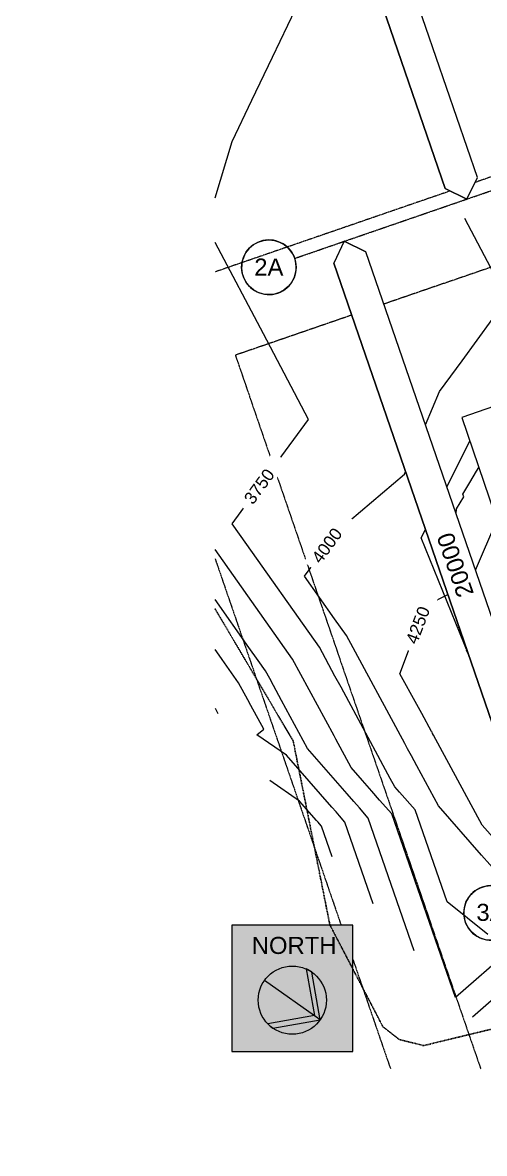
# Model space of a CAD drawing. Header units: millimetres. Extents: x -2612262 to -2065320, y 3717813 to 4283368.
# Drawn here: x -2481670 to -2468138, y 3942975 to 3976092 of the extents above; entities that cross this region are included whole.
import ezdxf

# ---------------------------------------------------------------- set-up
doc = ezdxf.new("R2010")
doc.units = ezdxf.units.MM
for name, pattern in [('Aligning Line', [3.2004, 1.6002, -1.6002]), ('BOUNDARY Tighter', [8, 4, -2, 0, -2]), ('Dash Medium', [7.5, 4.5, -3]), ('Dash Tight', [1.2, 0.6, -0.6]), ('Grid Line', [21, 12, -3, 3, -3])]:
    doc.linetypes.add(name, pattern=pattern)
for name, color, linetype, lineweight in [('A-ANNO-NOTE', 131, 'Continuous', 5), ('A-DETL', 90, 'Continuous', 18), ('A-DETL-GENF', 92, 'Continuous', 5), ('A-DETL-THIN', 151, 'Continuous', 5), ('A-FLOR', 192, 'Continuous', 5), ('C-TOPO', 7, 'Continuous', 5), ('C-TOPO-LABL', 7, 'Continuous', 5), ('C-TOPO-MAJR', 7, 'Continuous', 20), ('C-TOPO-MINR', 7, 'Continuous', 5), ('G-ANNO-REFR', 1, 'Aligning Line', 5), ('G-ANNO-TEXT', 231, 'Continuous', 5), ('S-GRID', 1, 'Continuous', 5), ('S-GRID-IDEN', 1, 'Continuous', 5)]:
    doc.layers.add(name, color=color, linetype=linetype, lineweight=lineweight)
doc.styles.add('Arial', font='arial.ttf', dxfattribs={"height": 500})
doc.styles.add('Arial_1', font='arial.ttf', dxfattribs={"height": 360})
picture_1 = doc.add_image_def('image1.jpg', size_in_pixel=(6528, 5638))

# ---------------------------------------------------------------- blocks, each defined once
blk = doc.blocks.new('Dimension - Grids _2D_ - 1-200-639481-GA - Part A')
at = {"layer": 'A-DETL-GENF'}
for p, q in [((-9323, 500), (-9823, 0)), ((-9823, 0), (-9323, 500)), ((9677, 500), (-9323, 500)), ((-9323, 500), (9677, 500)), ((10177, 0), (9677, 500)), ((10177, 0), (9677, 500)), ((-9823, 0), (-9323, -500)), ((-9823, 0), (-9323, -500)), ((9677, -500), (10177, 0)), ((10177, 0), (9677, -500)), ((-9323, -500), (9677, -500)), ((-9323, -500), (9677, -500))]:
    blk.add_line(p, q, dxfattribs=at)
blk = doc.blocks.new('Grid - A1-203820-GA - Part A')
at = {"layer": 'S-GRID-IDEN'}
blk.add_circle((0, 0), 4, dxfattribs=at)
for start, end in [(360, 180), (180, 360)]:
    blk.add_arc((0, 0), 4, start, end, dxfattribs=at)

msp = doc.modelspace()

# ---------------------------------------------------------------- hatches: boundary and pattern name
at = {"layer": 'A-DETL-GENF'}
h = msp.add_hatch(color=7, dxfattribs=at)
h.paths.add_polyline_path([(-2473325, 3945962.7), (-2471991.8, 3945962.7), (-2471991.8, 3949662.7), (-2475541.8, 3949662.7), (-2475541.8, 3945962.7), (-2474340.6, 3945962.7)])
h.paths.add_polyline_path([(-2474340.6, 3946645), (-2474417.5, 3946704.6), (-2474488.2, 3946771.4), (-2473120.9, 3947011.7), (-2473362.7, 3948378.8), (-2473275.7, 3948335.2), (-2473193.5, 3948283.3), (-2472947.1, 3946890), (-2474001.7, 3946704.6)])
msp.add_hatch(color=7, dxfattribs=at).paths.add_polyline_path([(-2474340.6, 3946645), (-2472947.1, 3946890), (-2473193.5, 3948283.3), (-2473275.7, 3948335.2), (-2473362.7, 3948378.8), (-2473120.9, 3947011.7), (-2474488.2, 3946771.4), (-2474417.5, 3946704.6)])

# ---------------------------------------------------------------- linework, layer by layer
at = {"layer": 'A-DETL', "linetype": 'Dash Tight', "lineweight": 5}
for p, q in [((-2456590.1, 3975477.7), (-2468414.7, 3971410)), ((-2469137.2, 3971161.5), (-2476028.6, 3968790.8)), ((-2476028.6, 3960387.6), (-2472339.3, 3949662.7)), ((-2471991.8, 3948652.6), (-2470890.5, 3945451.2))]:
    msp.add_line(p, q, dxfattribs=at)
at = {"layer": 'A-DETL', "linetype": 'Dash Medium'}
for p, q in [((-2458140.9, 3972300.4), (-2471082.4, 3967848.5)), ((-2472028, 3967523.2), (-2475436.2, 3966350.8)), ((-2475436.2, 3966350.8), (-2468246.7, 3945451.2))]:
    msp.add_line(p, q, dxfattribs=at)
at = {"layer": 'A-DETL', "linetype": 'BOUNDARY Tighter', "lineweight": 25}
for p, q in [((-2476028.6, 3958920.6), (-2473741.5, 3955053.7)), ((-2473741.5, 3955053.7), (-2472666, 3949665.6)), ((-2472666, 3949665.6), (-2471110.8, 3946683.1)), ((-2469919.3, 3946129), (-2459651.4, 3948628.9)), ((-2471110.8, 3946683.1), (-2470634.6, 3946311)), ((-2470634.6, 3946311), (-2469919.3, 3946129))]:
    msp.add_line(p, q, dxfattribs=at)
at = {"layer": 'A-DETL'}
for p, q in [((-2475541.8, 3949662.7), (-2475541.8, 3945962.7)), ((-2471991.8, 3949662.7), (-2475541.8, 3949662.7)), ((-2471991.8, 3945962.7), (-2471991.8, 3949662.7)), ((-2475541.8, 3945962.7), (-2471991.8, 3945962.7))]:
    msp.add_line(p, q, dxfattribs=at)
at = {"layer": 'A-DETL', "lineweight": 5}
msp.add_line((-2472947.1, 3946890), (-2474586.5, 3948035.5), dxfattribs=at)
msp.add_circle((-2473766.8, 3947462.7), 1000, dxfattribs=at)
at = {"layer": 'A-DETL-THIN'}
for p, q in [((-2473362.7, 3948378.8), (-2473120.9, 3947011.7)), ((-2472947.1, 3946890), (-2473193.5, 3948283.3)), ((-2473120.9, 3947011.7), (-2474488.2, 3946771.4)), ((-2474340.6, 3946645), (-2472947.1, 3946890))]:
    msp.add_line(p, q, dxfattribs=at)
for start, end in [(55, 66.14837), (223.85163, 235)]:
    msp.add_arc((-2473767, 3947464.2), 1000, start, end, dxfattribs=at)
at = {"layer": 'A-FLOR'}
for p, q in [((-2460288.9, 3967458.3), (-2468803.5, 3964529.3)), ((-2468803.5, 3964529.3), (-2467836.6, 3961689.4))]:
    msp.add_line(p, q, dxfattribs=at)
at = {"layer": 'C-TOPO'}
for p, q in [((-2469239.8, 3962497.2), (-2468567.5, 3963836.3)), ((-2469988.9, 3961005), (-2469867.1, 3961247.6)), ((-2468599, 3957564.9), (-2469988.9, 3961005)), ((-2468599, 3957564.9), (-2468658.4, 3957711.9))]:
    msp.add_line(p, q, dxfattribs=at)
at = {"layer": 'C-TOPO-MAJR', "color": 8, "lineweight": 15}
for p, q in [((-2467467.2, 3968002), (-2468712.2, 3970358.3)), ((-2468791.9, 3966189.8), (-2467467.2, 3968002)), ((-2469452.5, 3965284.8), (-2468791.9, 3966189.8)), ((-2469866.1, 3964316.1), (-2469452.5, 3965284.8)), ((-2472415.2, 3961232), (-2470483.8, 3962869.3)), ((-2470483.8, 3962869.3), (-2470451.6, 3962944.9)), ((-2473407.6, 3959875.3), (-2472415.2, 3961232)), ((-2472530.2, 3958631.6), (-2473407.6, 3959875.3)), ((-2472182, 3958143.8), (-2472530.2, 3958631.6)), ((-2470472, 3954980.6), (-2472182, 3958143.8)), ((-2475980.8, 3957664.4), (-2476028.6, 3957732.3)), ((-2475819.8, 3957438.9), (-2475980.8, 3957664.4)), ((-2475341.4, 3956759.9), (-2475819.8, 3957438.9)), ((-2475069.8, 3956258.7), (-2475341.4, 3956759.9)), ((-2474980.7, 3956090.7), (-2475069.8, 3956258.7)), ((-2476028.6, 3956015.6), (-2476006.2, 3955974.2)), ((-2476006.2, 3955974.2), (-2475946.7, 3955853.2)), ((-2474601.7, 3955394.8), (-2474980.7, 3956090.7)), ((-2474804.1, 3955237.1), (-2474601.7, 3955394.8)), ((-2473936.7, 3954634.1), (-2474804.1, 3955237.1)), ((-2470387.1, 3954823.8), (-2470472, 3954980.6)), ((-2472606.8, 3953112.7), (-2473936.7, 3954634.1)), ((-2470274.8, 3954614.2), (-2470387.1, 3954823.8)), ((-2470115.3, 3954322.2), (-2470274.8, 3954614.2)), ((-2469481.2, 3953151.9), (-2470115.3, 3954322.2)), ((-2472486.6, 3952973.9), (-2472606.8, 3953112.7)), ((-2472385.1, 3952859.1), (-2472486.6, 3952973.9)), ((-2468222.5, 3951711.1), (-2469481.2, 3953151.9)), ((-2472226.8, 3952678), (-2472385.1, 3952859.1)), ((-2471396.6, 3950287.1), (-2472226.8, 3952678)), ((-2467488.1, 3950887.7), (-2468222.5, 3951711.1))]:
    msp.add_line(p, q, dxfattribs=at)
at = {"layer": 'C-TOPO-MINR', "color": 253}
for p, q in [((-2474347.9, 3975081), (-2473672, 3976485.9)), ((-2474951, 3973824.3), (-2474347.9, 3975081)), ((-2475527.3, 3972613.7), (-2474951, 3973824.3)), ((-2476028.6, 3970961.2), (-2475527.3, 3972613.7)), ((-2474613.1, 3966973.5), (-2476028.6, 3969652.6)), ((-2473294.7, 3964471.8), (-2474613.1, 3966973.5)), ((-2474286.5, 3963116.3), (-2473294.7, 3964471.8)), ((-2475528.4, 3961417.4), (-2474286.5, 3963116.3)), ((-2468568.8, 3962622.8), (-2468370.1, 3962957.3)), ((-2468370.1, 3962957.3), (-2468305.3, 3963066.2)), ((-2468772.2, 3962280.6), (-2468568.8, 3962622.8)), ((-2468954.7, 3961855.4), (-2468744.9, 3962201.4)), ((-2468744.9, 3962201.4), (-2468772.2, 3962280.6)), ((-2468963.2, 3961693.9), (-2468954.7, 3961855.4)), ((-2475309.7, 3961107.3), (-2475528.4, 3961417.4)), ((-2475265.9, 3961045.2), (-2475309.7, 3961107.3)), ((-2472974.4, 3957797.3), (-2475265.9, 3961045.2)), ((-2473763.4, 3957451.5), (-2476028.6, 3960662.3)), ((-2475037.8, 3957793.7), (-2476028.6, 3959198.2)), ((-2469864.8, 3959023.2), (-2469210.5, 3959340.6)), ((-2470620.6, 3957023.3), (-2469864.8, 3959023.2)), ((-2468922.5, 3958365.6), (-2468882.8, 3958381.7)), ((-2468854.4, 3958306.5), (-2468892.5, 3958291.2)), ((-2468882.8, 3958381.7), (-2468877.9, 3958374.8)), ((-2468803.3, 3958070.5), (-2468776.8, 3958081.2)), ((-2468724.5, 3957929.3), (-2468743.2, 3957921.8)), ((-2474768.5, 3957412.1), (-2475037.8, 3957793.7)), ((-2472516.8, 3956952.6), (-2472974.4, 3957797.3)), ((-2468674.7, 3957752.2), (-2468664.9, 3957756.2)), ((-2468643.4, 3957693.9), (-2468650.1, 3957691.2)), ((-2474554.8, 3957104.8), (-2474768.5, 3957412.1)), ((-2472543, 3955199), (-2473763.4, 3957451.5)), ((-2474429.5, 3956878.8), (-2474554.8, 3957104.8)), ((-2474318.7, 3956674.3), (-2474429.5, 3956878.8)), ((-2472336.8, 3956624.5), (-2472516.8, 3956952.6)), ((-2470115.2, 3956124), (-2470620.6, 3957023.3)), ((-2474084.3, 3956241.8), (-2474318.7, 3956674.3)), ((-2472111.7, 3956208.5), (-2472336.8, 3956624.5)), ((-2473321.6, 3954834), (-2474084.3, 3956241.8)), ((-2471256.7, 3954626.9), (-2472111.7, 3956208.5)), ((-2469972.3, 3955861.4), (-2470115.2, 3956124)), ((-2469687.3, 3955334.2), (-2469972.3, 3955861.4)), ((-2469673.1, 3955308.1), (-2469687.3, 3955334.2)), ((-2469654.4, 3955273.1), (-2469673.1, 3955308.1)), ((-2469627.8, 3955224.5), (-2469654.4, 3955273.1)), ((-2468201, 3952591.1), (-2469627.8, 3955224.5)), ((-2472491.6, 3955105.3), (-2472543, 3955199)), ((-2472041.4, 3954273.3), (-2472491.6, 3955105.3)), ((-2472157.9, 3953502.8), (-2473321.6, 3954834)), ((-2471101, 3954339.6), (-2471256.7, 3954626.9)), ((-2471709, 3953893), (-2472041.4, 3954273.3)), ((-2470895.2, 3953955.4), (-2471101, 3954339.6)), ((-2473554.4, 3953293), (-2474421.8, 3953896.1)), ((-2470762.3, 3953712), (-2470895.2, 3953955.4)), ((-2471438.5, 3953580.8), (-2471709, 3953893)), ((-2471210.2, 3953322.4), (-2471438.5, 3953580.8)), ((-2470622.8, 3953554.1), (-2470762.3, 3953712)), ((-2473055.7, 3952722.5), (-2473554.4, 3953293)), ((-2471962.5, 3953277.4), (-2472157.9, 3953502.8)), ((-2471797.7, 3953090.8), (-2471962.5, 3953277.4)), ((-2470854, 3952914.9), (-2471210.2, 3953322.4)), ((-2470167.6, 3953033.4), (-2470622.8, 3953554.1)), ((-2471540.4, 3952796.4), (-2471797.7, 3953090.8)), ((-2468986, 3947535.5), (-2470854, 3952914.9)), ((-2469233.6, 3950343.7), (-2470167.6, 3953033.4)), ((-2473010.6, 3952670.5), (-2473055.7, 3952722.5)), ((-2472972.6, 3952627.4), (-2473010.6, 3952670.5)), ((-2472913.2, 3952559.5), (-2472972.6, 3952627.4)), ((-2470191.3, 3948911.3), (-2471540.4, 3952796.4)), ((-2467743.6, 3952067.5), (-2468201, 3952591.1)), ((-2472601.9, 3951662.9), (-2472913.2, 3952559.5)), ((-2468042.2, 3949385), (-2469233.6, 3950343.7)), ((-2467386.8, 3948936.5), (-2468986, 3947535.5)), ((-2467332.6, 3947978.5), (-2468487.6, 3946966.6))]:
    msp.add_line(p, q, dxfattribs=at)
at = {"layer": 'C-TOPO-MINR', "color": 254}
msp.add_line((-2468398.7, 3960054.5), (-2467775.9, 3961513.1), dxfattribs=at)
at = {"layer": 'S-GRID', "linetype": 'Grid Line'}
msp.add_line((-2473696.2, 3969187.5), (-2337666.9, 4016027.2), dxfattribs=at)

# ---------------------------------------------------------------- block references
at = {"layer": 'A-DETL-GENF', "rotation": 109.0004071202325}
for p in [(-2471849.5, 3980212), (-2468930.9, 3960064.5)]:
    msp.add_blockref('Dimension - Grids _2D_ - 1-200-639481-GA - Part A', p, dxfattribs=at)
at = {"layer": 'S-GRID-IDEN', "xscale": 199.9999999999999, "yscale": 199.9999999999999, "zscale": 199.9999999999999}
for p, rotation in [((-2474452.6, 3968927), 289.0004071202152), ((-2467941.1, 3950016.7), 109.0004071202156)]:
    msp.add_blockref('Grid - A1-203820-GA - Part A', p, dxfattribs=dict(at, rotation=rotation))

# ---------------------------------------------------------------- texts
at = {"layer": 'A-ANNO-NOTE', "insert": (-2468914, 3959206.2), "char_height": 500, "width": 2324.894, "attachment_point": 1, "rotation": 109.00041, "style": 'Arial'}
msp.add_mtext('20000', dxfattribs=at)
at = {"layer": 'G-ANNO-TEXT', "color": 7, "insert": (-2474954.7, 3949315.5), "char_height": 500, "width": 3014.345, "attachment_point": 1, "style": 'Arial'}
msp.add_mtext('NORTH', dxfattribs=at)
at = {"layer": 'S-GRID-IDEN', "char_height": 500, "width": 1026.16, "attachment_point": 1, "style": 'Arial'}
for s, insert in [('2A', (-2474882, 3969183.3)), ('3A', (-2468371.8, 3950284.4))]:
    msp.add_mtext(s, dxfattribs=dict(at, insert=insert))

# ---------------------------------------------------------------- pictures from other files: only their frames are drawn
at = {"layer": 'G-ANNO-REFR'}
image = msp.add_image(picture_1, insert=(-2382054.9, 4283368.1), size_in_units=(433000, 373966.6), rotation=-122.11743, dxfattribs=at)
image.dxf.flags = 15

# ---------------------------------------------------------------- next in the draw order: texts
at = {"layer": 'C-TOPO-LABL', "char_height": 360, "width": 1668.077, "attachment_point": 1, "line_spacing_factor": 0.941778, "style": 'Arial_1', "bg_fill": 3, "box_fill_scale": 1.25, "bg_fill_color": 256, "bg_fill_true_color": 13158600, "bg_fill_transparency": 0}
for s, insert, rotation in [(' 3750 ', (-2475294.3, 3962050.9), 53.83435), (' 4000 ', (-2473311.9, 3960319.2), 53.81666), (' 4250 ', (-2470503.6, 3957855.9), 69.29774)]:
    msp.add_mtext(s, dxfattribs=dict(at, insert=insert, rotation=rotation))

doc.saveas('drawing.dxf')
